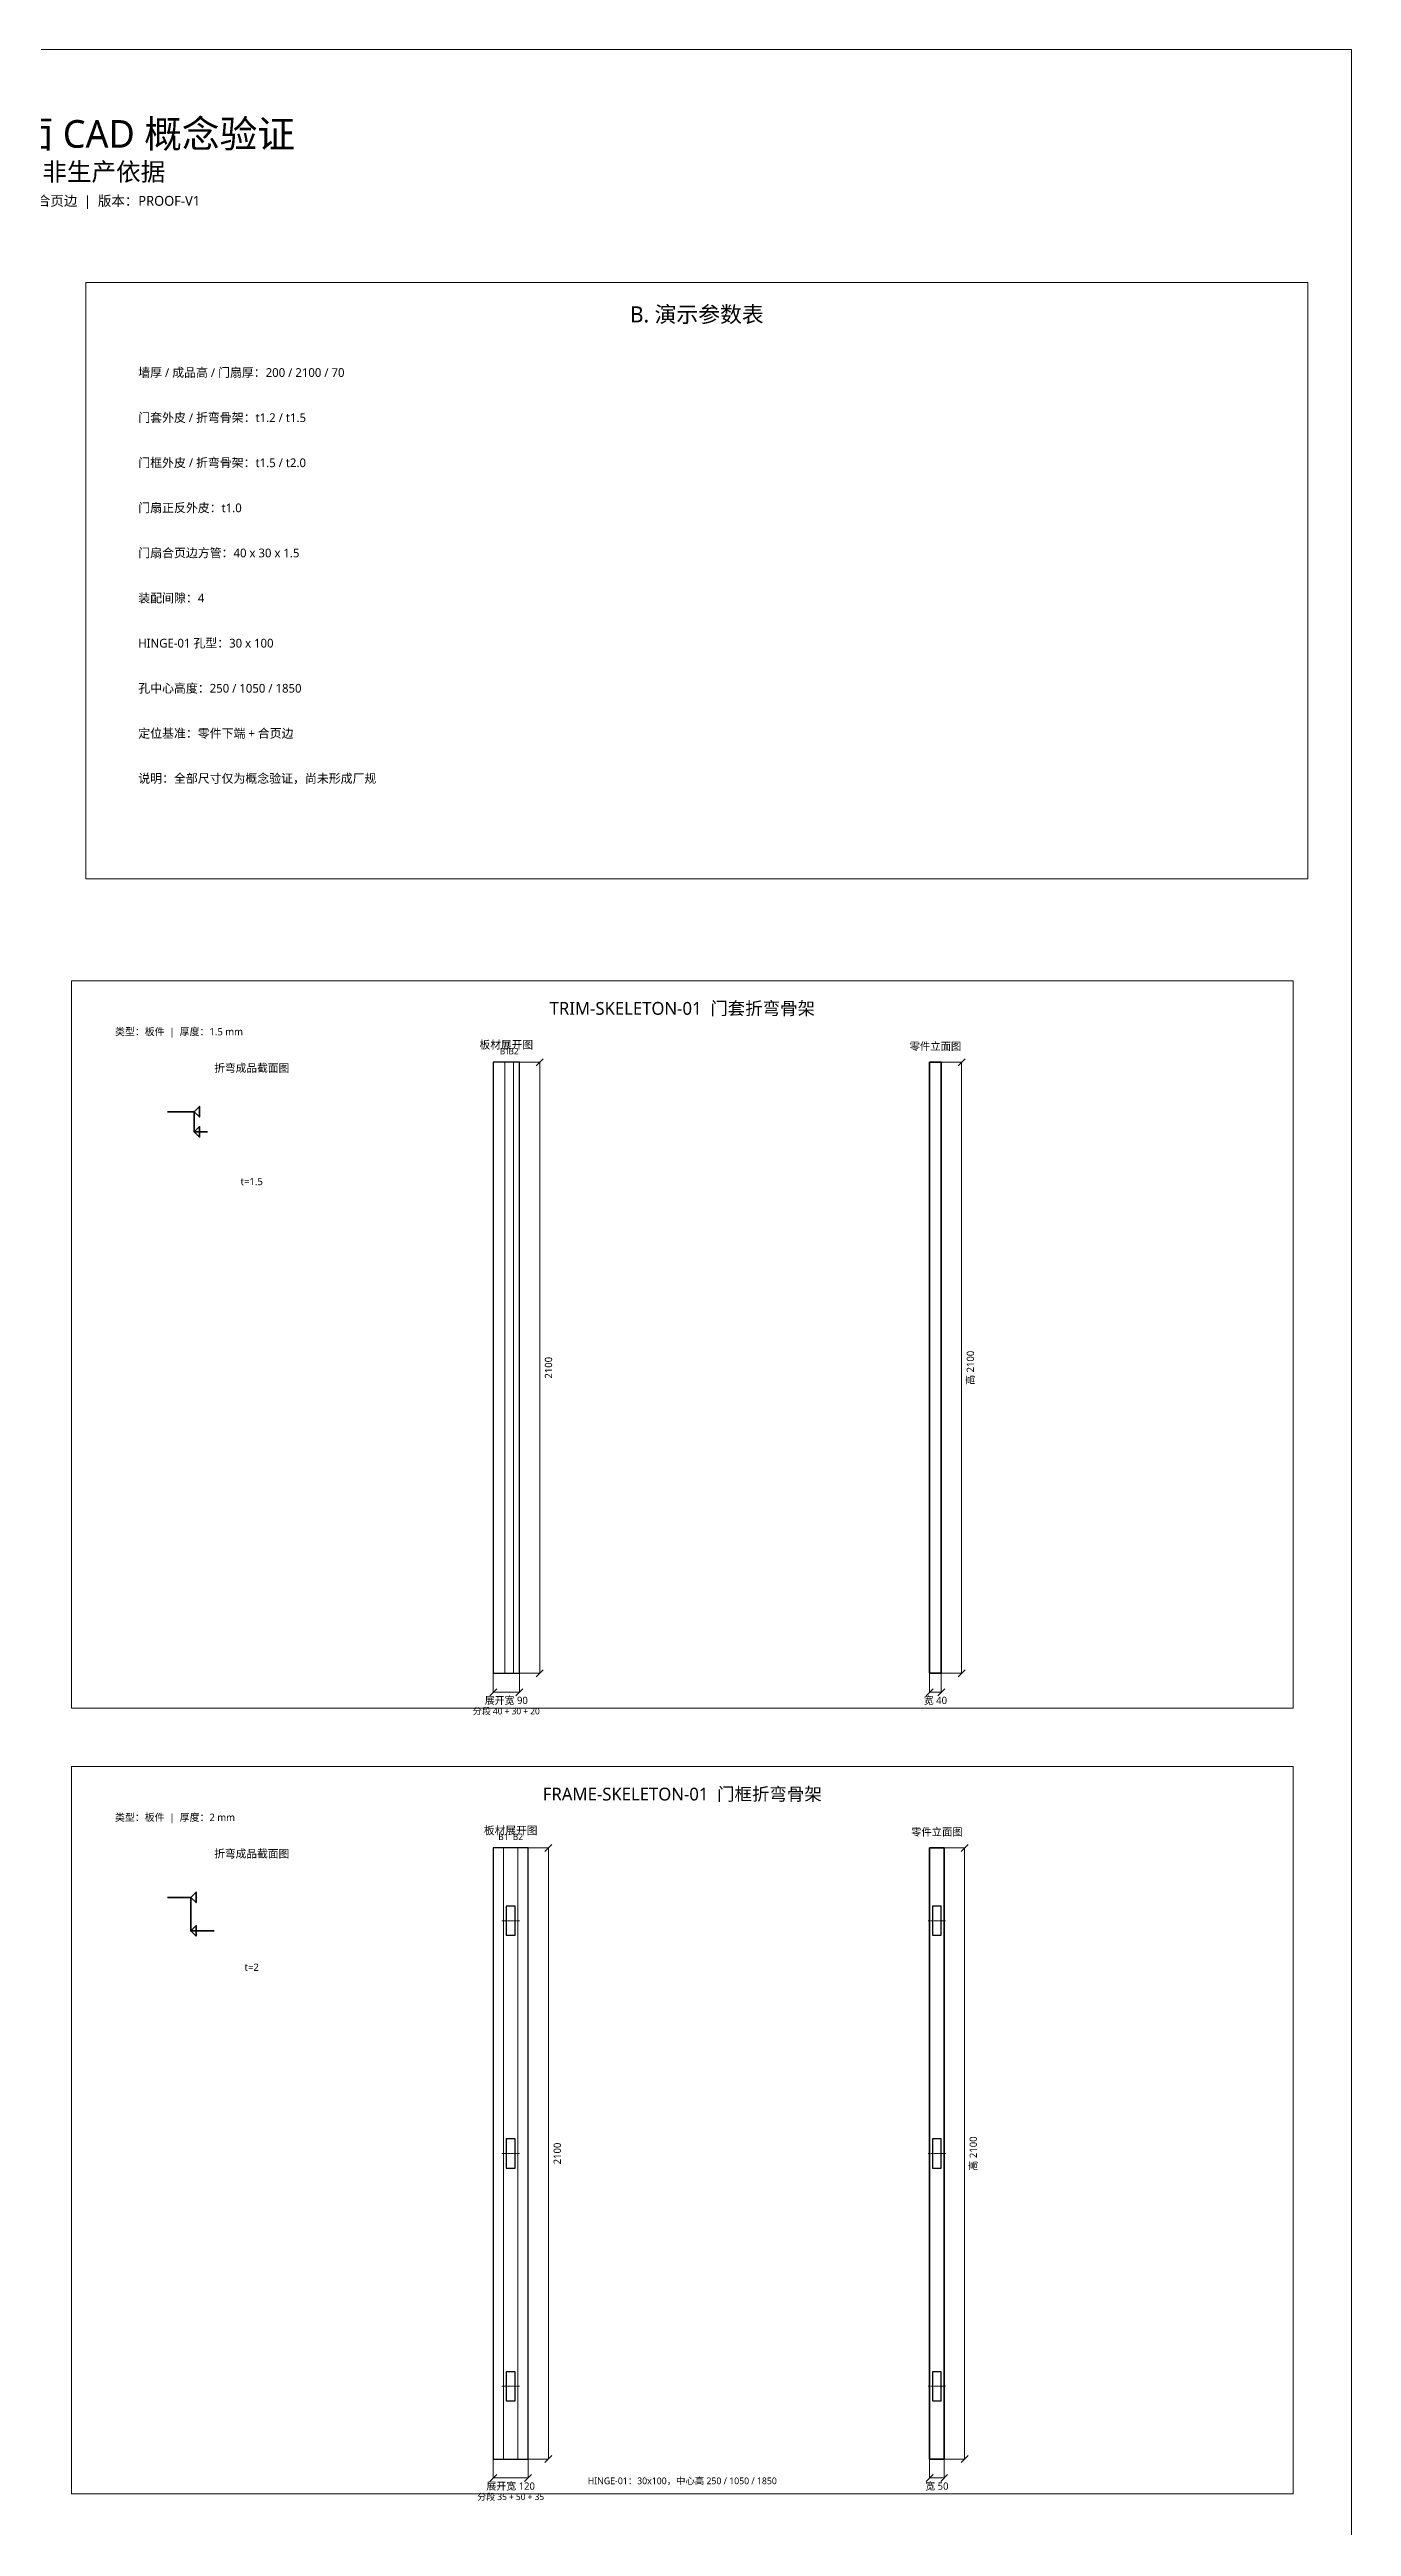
# Model space of a CAD drawing. Header units: millimetres. Extents: x -200 to 8800, y 0 to 16200.
# Drawn here: x 4325 to 8800, y 7688 to 16200 of the extents above; entities that cross this region are included whole.
import ezdxf
from ezdxf.enums import TextEntityAlignment as Align

# ---------------------------------------------------------------- set-up
doc = ezdxf.new("R2010")
doc.units = ezdxf.units.MM
doc.linetypes.add('CENTER', pattern=[5.08, 3.175, -0.635, 0.635, -0.635])
doc.linetypes.add('DASHED', pattern=[1.524, 1.27, -0.254])
for name, color, linetype, lineweight in [('BEND', 6, 'DASHED', 18), ('CENTER', 4, 'CENTER', 13), ('CUT', 1, 'Continuous', 30), ('DIM', 250, 'Continuous', 13), ('REF-WALL', 8, 'Continuous', 18), ('SKELETON', 3, 'Continuous', 35), ('SKIN', 5, 'Continuous', 35), ('TEXT', 250, 'Continuous', 18), ('WELD', 30, 'Continuous', 35)]:
    doc.layers.add(name, color=color, linetype=linetype, lineweight=lineweight)
doc.styles.add('CN', font='msyh.ttc')

msp = doc.modelspace()

# ---------------------------------------------------------------- linework, layer by layer
at = {"layer": 'BEND'}
for p, q in [((5890, 10620), (5890, 12720)), ((5920, 10620), (5920, 12720)), ((5885, 7920), (5885, 10020)), ((5935, 7920), (5935, 10020))]:
    msp.add_line(p, q, dxfattribs=at)
at = {"layer": 'CENTER'}
for p, q in [((5880, 9770), (5940, 9770)), ((7345, 9770), (7405, 9770)), ((5880, 8970), (5940, 8970)), ((7345, 8970), (7405, 8970)), ((5880, 8170), (5940, 8170)), ((7345, 8170), (7405, 8170))]:
    msp.add_line(p, q, dxfattribs=at)
at = {"layer": 'CUT'}
for points in [[(5850, 10620), (5940, 10620), (5940, 12720), (5850, 12720)], [(5850, 7920), (5970, 7920), (5970, 10020), (5850, 10020)], [(5895, 9720), (5925, 9720), (5925, 9820), (5895, 9820)], [(7360, 9720), (7390, 9720), (7390, 9820), (7360, 9820)], [(5895, 8920), (5925, 8920), (5925, 9020), (5895, 9020)], [(7360, 8920), (7390, 8920), (7390, 9020), (7360, 9020)], [(5895, 8120), (5925, 8120), (5925, 8220), (5895, 8220)], [(7360, 8120), (7390, 8120), (7390, 8220), (7360, 8220)]]:
    msp.add_lwpolyline(points, close=True, dxfattribs=at)
at = {"layer": 'DIM'}
for p, q in [((5940, 12720), (6010, 12720)), ((5998, 12708), (6022, 12732)), ((6010, 10620), (6010, 12720)), ((7390, 12720), (7460, 12720)), ((7448, 12708), (7472, 12732)), ((7460, 10620), (7460, 12720)), ((5838, 10543), (5862, 10567)), ((5850, 10620), (5850, 10555)), ((5850, 10555), (5940, 10555)), ((5928, 10543), (5952, 10567)), ((5940, 10620), (5940, 10555)), ((5940, 10620), (6010, 10620)), ((5998, 10608), (6022, 10632)), ((7338, 10543), (7362, 10567)), ((7350, 10620), (7350, 10555)), ((7350, 10555), (7390, 10555)), ((7378, 10543), (7402, 10567)), ((7390, 10620), (7390, 10555)), ((7390, 10620), (7460, 10620)), ((7448, 10608), (7472, 10632)), ((5970, 10020), (6040, 10020)), ((6028, 10008), (6052, 10032)), ((6040, 7920), (6040, 10020)), ((7400, 10020), (7470, 10020)), ((7458, 10008), (7482, 10032)), ((7470, 7920), (7470, 10020)), ((5850, 7920), (5850, 7855)), ((5970, 7920), (5970, 7855)), ((5970, 7920), (6040, 7920)), ((6028, 7908), (6052, 7932)), ((7350, 7920), (7350, 7855)), ((7400, 7920), (7400, 7855)), ((7400, 7920), (7470, 7920)), ((7458, 7908), (7482, 7932)), ((5838, 7843), (5862, 7867)), ((5850, 7855), (5970, 7855)), ((5958, 7843), (5982, 7867)), ((7338, 7843), (7362, 7867)), ((7350, 7855), (7400, 7855)), ((7388, 7843), (7412, 7867))]:
    msp.add_line(p, q, dxfattribs=at)
at = {"layer": 'REF-WALL'}
for points in [[(-200, 0), (8800, 0), (8800, 16200), (-200, 16200)], [(4450, 13350), (8650, 13350), (8650, 15400), (4450, 15400)], [(4400, 10500), (8600, 10500), (8600, 13000), (4400, 13000)], [(4400, 7800), (8600, 7800), (8600, 10300), (4400, 10300)]]:
    msp.add_lwpolyline(points, close=True, dxfattribs=at)
at = {"layer": 'SKELETON'}
for points in [[(4730, 12550), (4822, 12550), (4822, 12481), (4868, 12481)], [(4730, 9850), (4810.5, 9850), (4810.5, 9735), (4891, 9735)]]:
    msp.add_lwpolyline(points, dxfattribs=at)
at = {"layer": 'SKIN'}
for points in [[(7350, 10620), (7390, 10620), (7390, 12720), (7350, 12720)], [(7350, 7920), (7400, 7920), (7400, 10020), (7350, 10020)]]:
    msp.add_lwpolyline(points, close=True, dxfattribs=at)
at = {"layer": 'WELD'}
for points in [[(4822, 12550), (4840, 12568), (4840, 12532)], [(4822, 12481), (4840, 12499), (4840, 12463)], [(4810.5, 9850), (4828.5, 9868), (4828.5, 9832)], [(4810.5, 9735), (4828.5, 9753), (4828.5, 9717)]]:
    msp.add_lwpolyline(points, close=True, dxfattribs=at)

# ---------------------------------------------------------------- texts
at = {"layer": 'BEND', "style": 'CN'}
for s, p in [('B1', (5890, 12758)), ('B2', (5920, 12758)), ('B1', (5885, 10058)), ('B2', (5935, 10058))]:
    msp.add_text(s, height=22, dxfattribs=at).set_placement(p, align=Align.MIDDLE_CENTER)
at = {"layer": 'CUT', "style": 'CN'}
for s, height, p in [('概念验证，非生产依据', 62, (4300, 15780)), ('HINGE-01：30x100，中心高 250 / 1050 / 1850', 23, (6500, 7845))]:
    msp.add_text(s, height=height, dxfattribs=at).set_placement(p, align=Align.MIDDLE_CENTER)
msp.add_text('说明：全部尺寸仅为概念验证，尚未形成厂规', height=30, dxfattribs=at).set_placement((4630, 13695), align=Align.MIDDLE_LEFT)
at = {"layer": 'DIM', "style": 'CN'}
for s, p in [('2100', (6040, 11670)), ('高 2100', (7490, 11670)), ('高 2100', (7500, 8970)), ('2100', (6070, 8970))]:
    msp.add_text(s, height=25, rotation=90, dxfattribs=at).set_placement(p, align=Align.MIDDLE_CENTER)
for s, p in [('展开宽 90', (5895, 10527)), ('宽 40', (7370, 10527)), ('展开宽 120', (5910, 7827)), ('宽 50', (7375, 7827))]:
    msp.add_text(s, height=25, dxfattribs=at).set_placement(p, align=Align.MIDDLE_CENTER)
at = {"layer": 'TEXT', "style": 'CN'}
for s, height, p in [('参数化生产剖面 CAD 概念验证', 95, (4300, 15910)), ('单位：mm  |  样例：单门合页边  |  版本：PROOF-V1', 34, (4300, 15680)), ('B. 演示参数表', 55, (6550, 15290)), ('TRIM-SKELETON-01  门套折弯骨架', 44, (6500, 12905)), ('板材展开图', 27, (5895, 12780)), ('零件立面图', 26, (7370, 12775)), ('折弯成品截面图', 27, (5020, 12700)), ('t=1.5', 25, (5020, 12310)), ('分段 40 + 30 + 20', 22, (5895, 10490)), ('FRAME-SKELETON-01  门框折弯骨架', 44, (6500, 10205)), ('板材展开图', 27, (5910, 10080)), ('零件立面图', 26, (7375, 10075)), ('折弯成品截面图', 27, (5020, 10000)), ('t=2', 25, (5020, 9610)), ('分段 35 + 50 + 35', 22, (5910, 7790))]:
    msp.add_text(s, height=height, dxfattribs=at).set_placement(p, align=Align.MIDDLE_CENTER)
for s, height, p in [('墙厚 / 成品高 / 门扇厚：200 / 2100 / 70', 30, (4630, 15090)), ('门套外皮 / 折弯骨架：t1.2 / t1.5', 30, (4630, 14935)), ('门框外皮 / 折弯骨架：t1.5 / t2.0', 30, (4630, 14780)), ('门扇正反外皮：t1.0', 30, (4630, 14625)), ('门扇合页边方管：40 x 30 x 1.5', 30, (4630, 14470)), ('装配间隙：4', 30, (4630, 14315)), ('HINGE-01 孔型：30 x 100', 30, (4630, 14160)), ('孔中心高度：250 / 1050 / 1850', 30, (4630, 14005)), ('定位基准：零件下端 + 合页边', 30, (4630, 13850)), ('类型：板件  |  厚度：1.5 mm', 25, (4550, 12825)), ('类型：板件  |  厚度：2 mm', 25, (4550, 10125))]:
    msp.add_text(s, height=height, dxfattribs=at).set_placement(p, align=Align.MIDDLE_LEFT)

doc.saveas('drawing.dxf')
